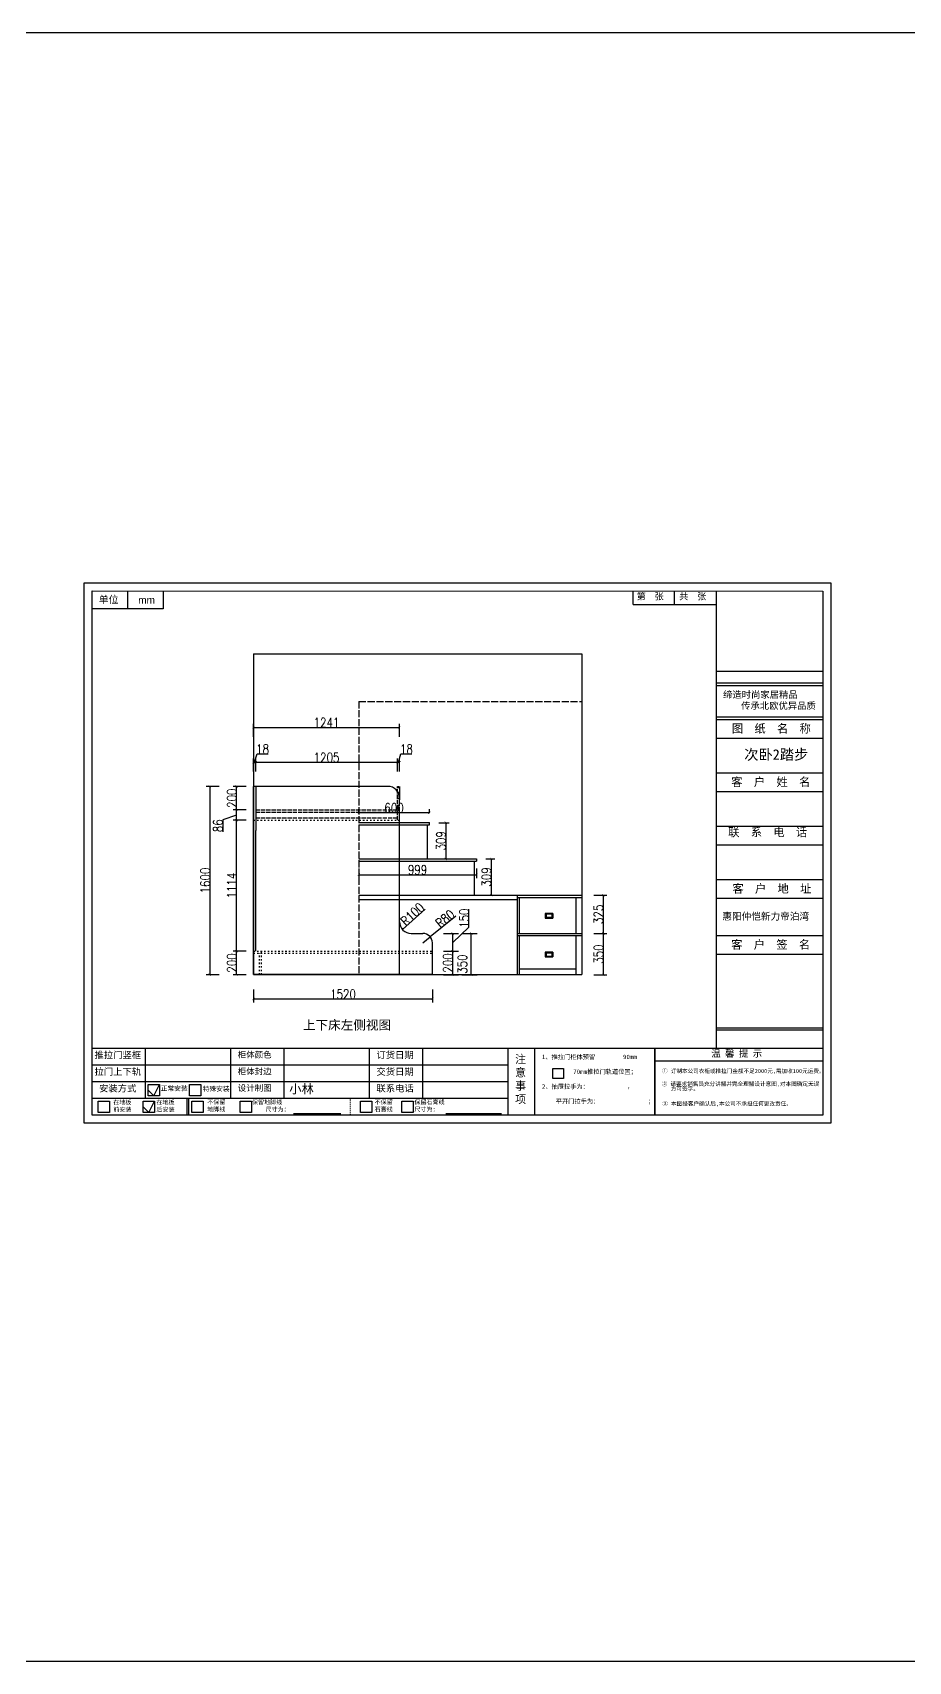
# Model space of a CAD drawing. Header units: millimetres. Extents: x 3255186 to 3429179, y -984851 to -941485.
# Drawn here: x 3399976 to 3407422, y -984851 to -971010 of the extents above; entities that cross this region are included whole.
import ezdxf

# ---------------------------------------------------------------- set-up
doc = ezdxf.new("R2010")
doc.units = ezdxf.units.MM
doc.header["$PDMODE"] = 35
doc.linetypes.add('ACAD_ISO02W100', pattern=[15, 12, -3])
doc.linetypes.add('ACAD_ISO03W100', pattern=[30, 12, -18])
doc.layers.add('块', color=7, linetype='Continuous', lineweight=30)
doc.styles.add('CHINESE', font='', dxfattribs={"width": 0.8})
doc.styles.add('DIM_FONT', font='SIMPLEX.shx', dxfattribs={"width": 0.8})
doc.styles.add('ROMANS', font='romans')
doc.styles.get("Standard").update_dxf_attribs({"font": 'acaderef.shx', "bigfont": 'bigfont.shx'})
doc.styles.add('新宋体', font='', dxfattribs={"height": 80})
doc.styles.add('标注用字体', font='', dxfattribs={"height": 70})
doc.styles.get('CHINESE').set_extended_font_data('PMingLiU')
doc.styles.get('新宋体').set_extended_font_data('NSimSun')
doc.styles.get('标注用字体').set_extended_font_data('FangSong_GB2312')
doc.dimstyles.new('ISO-25', dxfattribs={"dimtxt": 80, "dimasz": 20, "dimexe": 30, "dimexo": 80, "dimtad": 1, "dimdec": 0, "dimtxsty": 'DIM_FONT', "dimblk": 'ARCHTICK', "dimcen": 2.5, "dimadec": 0, "dimazin": 0, "dimtfac": 1, "dimtdec": 0, "dimtmove": 1, "dimatfit": 3, "dimfxl": 80, "dimfxlon": 1, "dimarcsym": 0})
doc.dimstyles.get("Standard").update_dxf_attribs({"dimscale": 100, "dimtxt": 3, "dimasz": 2, "dimexe": 1, "dimexo": 0, "dimgap": 1, "dimtad": 1, "dimdec": 0, "dimdsep": 46, "dimtxsty": 'CHINESE', "dimblk1": 'OBLIQUE', "dimblk2": 'OBLIQUE', "dimsah": 1, "dimcen": 0, "dimdle": 1, "dimclrd": 256, "dimclre": 256, "dimclrt": 256, "dimadec": 0, "dimazin": 0, "dimtfac": 1, "dimtdec": 0, "dimtix": 1, "dimtmove": 2, "dimatfit": 3, "dimldrblk": 'OBLIQUE', "dimfxl": 1, "dimtolj": 1, "dimtzin": 0, "dimarcsym": 0})
pattern_1 = [(45, (1305.171, -13759.847), (-2.245064, 2.245064), []), (45, (1305.171, -13758.2594), (-2.245064, 2.245064), [])]

# ---------------------------------------------------------------- blocks, each defined once
blk = doc.blocks.new('_ArchTick')
at = {"color": 0, "linetype": 'ByBlock', "const_width": 0.15}
blk.add_lwpolyline([(-0.5, -0.5), (0.5, 0.5)], dxfattribs=at)
blk = doc.blocks.new('*D849')
at = {"color": 0, "lineweight": -2, "ltscale": 5}
for p, q in [((3404748, -978666), (3404858, -978666)), ((3404828, -978666), (3404828, -979016)), ((3404748, -979016), (3404858, -979016))]:
    blk.add_line(p, q, dxfattribs=at)
at = {"layer": 'Defpoints', "color": 0, "ltscale": 5}
for p in [(3404646, -978666), (3404646, -979016), (3404828, -979016)]:
    blk.add_point(p, dxfattribs=at)
at = {"color": 0, "lineweight": -2, "ltscale": 5, "xscale": 20, "yscale": 20, "zscale": 20}
for p, rotation in [((3404828, -978666), 90), ((3404828, -979016), 270)]:
    blk.add_blockref('_ArchTick', p, dxfattribs=dict(at, rotation=rotation))
at = {"color": 0, "ltscale": 5, "insert": (3404787, -978841), "char_height": 80, "attachment_point": 5, "rotation": 90, "style": 'DIM_FONT'}
blk.add_mtext('350', dxfattribs=at)
blk = doc.blocks.new('*D850')
at = {"color": 0, "lineweight": -2, "ltscale": 5}
for p, q in [((3404747, -978341), (3404857, -978341)), ((3404827, -978341), (3404827, -978666)), ((3404747, -978666), (3404857, -978666))]:
    blk.add_line(p, q, dxfattribs=at)
at = {"layer": 'Defpoints', "color": 0, "ltscale": 5}
for p in [(3404646, -978341), (3404646, -978666), (3404827, -978666)]:
    blk.add_point(p, dxfattribs=at)
at = {"color": 0, "lineweight": -2, "ltscale": 5, "xscale": 20, "yscale": 20, "zscale": 20}
for p, rotation in [((3404827, -978341), 90), ((3404827, -978666), 270)]:
    blk.add_blockref('_ArchTick', p, dxfattribs=dict(at, rotation=rotation))
at = {"color": 0, "ltscale": 5, "insert": (3404786, -978503), "char_height": 80, "attachment_point": 5, "rotation": 90, "style": 'DIM_FONT'}
blk.add_mtext('325', dxfattribs=at)
blk = doc.blocks.new('*D851')
at = {"color": 0, "lineweight": -2, "ltscale": 5}
for p, q in [((3403429, -977724), (3403519, -977724)), ((3403489, -977724), (3403489, -978032)), ((3403429, -978032), (3403519, -978032))]:
    blk.add_line(p, q, dxfattribs=at)
at = {"layer": 'Defpoints', "color": 0, "ltscale": 5}
for p in [(3403349, -977724), (3403349, -978032), (3403489, -978032)]:
    blk.add_point(p, dxfattribs=at)
at = {"color": 0, "lineweight": -2, "ltscale": 5, "xscale": 20, "yscale": 20, "zscale": 20}
for p, rotation in [((3403489, -977724), 90), ((3403489, -978032), 270)]:
    blk.add_blockref('_ArchTick', p, dxfattribs=dict(at, rotation=rotation))
at = {"color": 0, "ltscale": 5, "insert": (3403448, -977878), "char_height": 80, "attachment_point": 5, "rotation": 90, "style": 'DIM_FONT'}
blk.add_mtext('309', dxfattribs=at)
blk = doc.blocks.new('*D853')
at = {"color": 0, "lineweight": -2, "ltscale": 5}
for p, q in [((3403829, -978032), (3403905, -978032)), ((3403875, -978032), (3403875, -978341)), ((3403829, -978341), (3403905, -978341))]:
    blk.add_line(p, q, dxfattribs=at)
at = {"layer": 'Defpoints', "color": 0, "ltscale": 5}
for p in [(3403749, -978032), (3403749, -978341), (3403875, -978341)]:
    blk.add_point(p, dxfattribs=at)
at = {"color": 0, "lineweight": -2, "ltscale": 5, "xscale": 20, "yscale": 20, "zscale": 20}
for p, rotation in [((3403875, -978032), 90), ((3403875, -978341), 270)]:
    blk.add_blockref('_ArchTick', p, dxfattribs=dict(at, rotation=rotation))
at = {"color": 0, "ltscale": 5, "insert": (3403834, -978186), "char_height": 80, "attachment_point": 5, "rotation": 90, "style": 'DIM_FONT'}
blk.add_mtext('309', dxfattribs=at)
blk = doc.blocks.new('*D854')
at = {"color": 0, "lineweight": -2, "ltscale": 5}
for p, q in [((3402750, -977644), (3402750, -977610)), ((3403349, -977640), (3402750, -977640)), ((3403349, -977644), (3403349, -977610))]:
    blk.add_line(p, q, dxfattribs=at)
at = {"layer": 'Defpoints', "color": 0, "ltscale": 5}
for p in [(3402750, -977640), (3402750, -977724), (3403349, -977724)]:
    blk.add_point(p, dxfattribs=at)
at = {"color": 0, "lineweight": -2, "ltscale": 5, "xscale": 20, "yscale": 20, "zscale": 20, "rotation": 180}
blk.add_blockref('_ArchTick', (3402750, -977640), dxfattribs=at)
at = {"color": 0, "lineweight": -2, "ltscale": 5, "xscale": 20, "yscale": 20, "zscale": 20}
blk.add_blockref('_ArchTick', (3403349, -977640), dxfattribs=at)
at = {"color": 0, "ltscale": 5, "insert": (3403049, -977599), "char_height": 80, "attachment_point": 5, "style": 'DIM_FONT'}
blk.add_mtext('600', dxfattribs=at)
blk = doc.blocks.new('*D856')
at = {"color": 0, "lineweight": -2, "ltscale": 5}
for p, q in [((3402750, -978112), (3402750, -978196)), ((3403749, -978112), (3403749, -978196)), ((3402750, -978166), (3403749, -978166))]:
    blk.add_line(p, q, dxfattribs=at)
at = {"layer": 'Defpoints', "color": 0, "ltscale": 5}
for p in [(3402750, -978032), (3403749, -978032), (3403749, -978166)]:
    blk.add_point(p, dxfattribs=at)
at = {"color": 0, "lineweight": -2, "ltscale": 5, "xscale": 20, "yscale": 20, "zscale": 20, "rotation": 180}
blk.add_blockref('_ArchTick', (3402750, -978166), dxfattribs=at)
at = {"color": 0, "lineweight": -2, "ltscale": 5, "xscale": 20, "yscale": 20, "zscale": 20}
blk.add_blockref('_ArchTick', (3403749, -978166), dxfattribs=at)
at = {"color": 0, "ltscale": 5, "insert": (3403249, -978125), "char_height": 80, "attachment_point": 5, "style": 'DIM_FONT'}
blk.add_mtext('999', dxfattribs=at)
blk = doc.blocks.new('*D857')
at = {"color": 0, "linetype": 'Continuous', "lineweight": -2}
for p, q in [((3403468, -978816), (3403598, -978816)), ((3403548, -979016), (3403548, -978816)), ((3403468, -979016), (3403598, -979016))]:
    blk.add_line(p, q, dxfattribs=at)
at = {"layer": 'Defpoints', "color": 0}
for p in [(3403375, -978816), (3403548, -978816), (3403375, -979016)]:
    blk.add_point(p, dxfattribs=at)
at = {"color": 0, "lineweight": -2, "xscale": 20, "yscale": 20, "zscale": 20}
for p, rotation in [((3403548, -978816), 90), ((3403548, -979016), 270)]:
    blk.add_blockref('_ArchTick', p, dxfattribs=dict(at, rotation=rotation))
at = {"color": 0, "insert": (3403507, -978916), "char_height": 80, "attachment_point": 5, "rotation": 90, "style": 'DIM_FONT'}
blk.add_mtext('200', dxfattribs=at)
blk = doc.blocks.new('*D858')
at = {"color": 0, "linetype": 'Continuous', "lineweight": -2}
for p, q in [((3403686, -978613), (3403686, -978459)), ((3403468, -978666), (3403598, -978666)), ((3403548, -978741), (3403686, -978613)), ((3403548, -978816), (3403548, -978666)), ((3403468, -978816), (3403598, -978816))]:
    blk.add_line(p, q, dxfattribs=at)
at = {"layer": 'Defpoints', "color": 0}
for p in [(3403292, -978666), (3403548, -978666), (3403385, -978816)]:
    blk.add_point(p, dxfattribs=at)
at = {"color": 0, "lineweight": -2, "xscale": 20, "yscale": 20, "zscale": 20}
for p, rotation in [((3403548, -978666), 90), ((3403548, -978816), 270)]:
    blk.add_blockref('_ArchTick', p, dxfattribs=dict(at, rotation=rotation))
at = {"color": 0, "insert": (3403645, -978536), "char_height": 80, "attachment_point": 5, "rotation": 90, "style": 'DIM_FONT'}
blk.add_mtext('150', dxfattribs=at)
blk = doc.blocks.new('*D859')
at = {"color": 0, "linetype": 'Continuous', "lineweight": -2}
for p, q in [((3403626, -978666), (3403756, -978666)), ((3403706, -979016), (3403706, -978666)), ((3403626, -979016), (3403756, -979016))]:
    blk.add_line(p, q, dxfattribs=at)
at = {"layer": 'Defpoints', "color": 0}
for p in [(3403306, -978666), (3403706, -978666), (3403317, -979016)]:
    blk.add_point(p, dxfattribs=at)
at = {"color": 0, "lineweight": -2, "xscale": 20, "yscale": 20, "zscale": 20}
for p, rotation in [((3403706, -978666), 90), ((3403706, -979016), 270)]:
    blk.add_blockref('_ArchTick', p, dxfattribs=dict(at, rotation=rotation))
at = {"color": 0, "insert": (3403630, -978926), "char_height": 80, "attachment_point": 5, "rotation": 90, "style": 'DIM_FONT'}
blk.add_mtext('350', dxfattribs=at)
blk = doc.blocks.new('*D860')
at = {"color": 0, "lineweight": -2, "ltscale": 5}
blk.add_line((3403313, -978458), (3403122, -978633), dxfattribs=at)
at = {"layer": 'Defpoints', "color": 0, "ltscale": 5}
for p in [(3403196, -978566), (3403122, -978633)]:
    blk.add_point(p, dxfattribs=at)
at = {"color": 0, "lineweight": -2, "ltscale": 5, "xscale": 20, "yscale": 20, "zscale": 20, "rotation": 222.4160656730753}
blk.add_blockref('_ArchTick', (3403122, -978633), dxfattribs=at)
at = {"color": 0, "ltscale": 5, "insert": (3403205, -978502), "char_height": 80, "attachment_point": 5, "rotation": 42.4161, "style": 'DIM_FONT'}
blk.add_mtext('R100', dxfattribs=at)
blk = doc.blocks.new('*D861')
at = {"color": 0, "lineweight": -2, "ltscale": 5}
for p in [(3403575, -978519), (3403295, -978746)]:
    blk.add_line(p, (3403357, -978695), dxfattribs=at)
at = {"layer": 'Defpoints', "color": 0, "ltscale": 5}
for p in [(3403357, -978695), (3403295, -978746)]:
    blk.add_point(p, dxfattribs=at)
at = {"color": 0, "lineweight": -2, "ltscale": 5, "xscale": 20, "yscale": 20, "zscale": 20, "rotation": 219.014836825962}
blk.add_blockref('_ArchTick', (3403357, -978695), dxfattribs=at)
at = {"color": 0, "ltscale": 5, "insert": (3403483, -978540), "char_height": 80, "attachment_point": 5, "rotation": 39.0148, "style": 'DIM_FONT'}
blk.add_mtext('R80', dxfattribs=at)
blk = doc.blocks.new('*D862')
at = {"color": 0, "lineweight": -2, "ltscale": 5}
for p, q in [((3401791, -978816), (3401681, -978816)), ((3401711, -979016), (3401711, -978816)), ((3401791, -979016), (3401681, -979016))]:
    blk.add_line(p, q, dxfattribs=at)
at = {"layer": 'Defpoints', "color": 0, "ltscale": 5}
for p in [(3401711, -978816), (3402214, -978816), (3402214, -979016)]:
    blk.add_point(p, dxfattribs=at)
at = {"color": 0, "lineweight": -2, "ltscale": 5, "xscale": 20, "yscale": 20, "zscale": 20}
for p, rotation in [((3401711, -978816), 90), ((3401711, -979016), 270)]:
    blk.add_blockref('_ArchTick', p, dxfattribs=dict(at, rotation=rotation))
at = {"color": 0, "ltscale": 5, "insert": (3401670, -978916), "char_height": 80, "attachment_point": 5, "rotation": 90, "style": 'DIM_FONT'}
blk.add_mtext('200', dxfattribs=at)
blk = doc.blocks.new('*D863')
at = {"color": 0, "lineweight": -2, "ltscale": 5}
for p, q in [((3401791, -977702), (3401681, -977702)), ((3401711, -978816), (3401711, -977702)), ((3401791, -978816), (3401681, -978816))]:
    blk.add_line(p, q, dxfattribs=at)
at = {"layer": 'Defpoints', "color": 0, "ltscale": 5}
for p in [(3401711, -977702), (3401873, -977702), (3401917, -978816)]:
    blk.add_point(p, dxfattribs=at)
at = {"color": 0, "lineweight": -2, "ltscale": 5, "xscale": 20, "yscale": 20, "zscale": 20}
for p, rotation in [((3401711, -977702), 90), ((3401711, -978816), 270)]:
    blk.add_blockref('_ArchTick', p, dxfattribs=dict(at, rotation=rotation))
at = {"color": 0, "ltscale": 5, "insert": (3401670, -978259), "char_height": 80, "attachment_point": 5, "rotation": 90, "style": 'DIM_FONT'}
blk.add_mtext('1114', dxfattribs=at)
blk = doc.blocks.new('*D864')
at = {"color": 0, "lineweight": -2, "ltscale": 5}
for p, q in [((3401711, -977659), (3401593, -977699)), ((3401593, -977699), (3401593, -977801)), ((3401791, -977616), (3401681, -977616)), ((3401791, -977702), (3401681, -977702)), ((3401711, -977702), (3401711, -977616))]:
    blk.add_line(p, q, dxfattribs=at)
at = {"layer": 'Defpoints', "color": 0, "ltscale": 5}
for p in [(3401711, -977616), (3401873, -977616), (3401873, -977702)]:
    blk.add_point(p, dxfattribs=at)
at = {"color": 0, "lineweight": -2, "ltscale": 5, "xscale": 20, "yscale": 20, "zscale": 20}
for p, rotation in [((3401711, -977616), 90), ((3401711, -977702), 270)]:
    blk.add_blockref('_ArchTick', p, dxfattribs=dict(at, rotation=rotation))
at = {"color": 0, "ltscale": 5, "insert": (3401552, -977750), "char_height": 80, "attachment_point": 5, "rotation": 90, "style": 'DIM_FONT'}
blk.add_mtext('86', dxfattribs=at)
blk = doc.blocks.new('*D865')
at = {"color": 0, "lineweight": -2, "ltscale": 5}
for p, q in [((3401791, -977416), (3401681, -977416)), ((3401711, -977616), (3401711, -977416)), ((3401791, -977616), (3401681, -977616))]:
    blk.add_line(p, q, dxfattribs=at)
at = {"layer": 'Defpoints', "color": 0, "ltscale": 5}
for p in [(3401711, -977416), (3401873, -977416), (3401873, -977616)]:
    blk.add_point(p, dxfattribs=at)
at = {"color": 0, "lineweight": -2, "ltscale": 5, "xscale": 20, "yscale": 20, "zscale": 20}
for p, rotation in [((3401711, -977416), 90), ((3401711, -977616), 270)]:
    blk.add_blockref('_ArchTick', p, dxfattribs=dict(at, rotation=rotation))
at = {"color": 0, "ltscale": 5, "insert": (3401670, -977516), "char_height": 80, "attachment_point": 5, "rotation": 90, "style": 'DIM_FONT'}
blk.add_mtext('200', dxfattribs=at)
blk = doc.blocks.new('*D866')
at = {"color": 0, "lineweight": -2, "ltscale": 5}
for p, q in [((3401855, -977290), (3401855, -977180)), ((3401864, -977210), (3401885, -977139)), ((3401873, -977290), (3401873, -977180)), ((3401885, -977139), (3401978, -977139)), ((3401855, -977210), (3401873, -977210))]:
    blk.add_line(p, q, dxfattribs=at)
at = {"layer": 'Defpoints', "color": 0, "ltscale": 5}
for p in [(3401873, -977210), (3401855, -977456), (3401873, -977466)]:
    blk.add_point(p, dxfattribs=at)
at = {"color": 0, "lineweight": -2, "ltscale": 5, "xscale": 20, "yscale": 20, "zscale": 20, "rotation": 180}
blk.add_blockref('_ArchTick', (3401855, -977210), dxfattribs=at)
at = {"color": 0, "lineweight": -2, "ltscale": 5, "xscale": 20, "yscale": 20, "zscale": 20}
blk.add_blockref('_ArchTick', (3401873, -977210), dxfattribs=at)
at = {"color": 0, "ltscale": 5, "insert": (3401931, -977099), "char_height": 80, "attachment_point": 5, "style": 'DIM_FONT'}
blk.add_mtext('18', dxfattribs=at)
blk = doc.blocks.new('*D867')
at = {"color": 0, "lineweight": -2, "ltscale": 5}
for p, q in [((3401873, -977290), (3401873, -977180)), ((3403078, -977290), (3403078, -977180)), ((3401873, -977210), (3403078, -977210))]:
    blk.add_line(p, q, dxfattribs=at)
at = {"layer": 'Defpoints', "color": 0, "ltscale": 5}
for p in [(3403078, -977210), (3403078, -977416), (3401873, -977466)]:
    blk.add_point(p, dxfattribs=at)
at = {"color": 0, "lineweight": -2, "ltscale": 5, "xscale": 20, "yscale": 20, "zscale": 20, "rotation": 180}
blk.add_blockref('_ArchTick', (3401873, -977210), dxfattribs=at)
at = {"color": 0, "lineweight": -2, "ltscale": 5, "xscale": 20, "yscale": 20, "zscale": 20}
blk.add_blockref('_ArchTick', (3403078, -977210), dxfattribs=at)
at = {"color": 0, "ltscale": 5, "insert": (3402475, -977170), "char_height": 80, "attachment_point": 5, "style": 'DIM_FONT'}
blk.add_mtext('1205', dxfattribs=at)
blk = doc.blocks.new('*D868')
at = {"color": 0, "lineweight": -2, "ltscale": 5}
for p, q in [((3403078, -977290), (3403078, -977180)), ((3403087, -977210), (3403108, -977139)), ((3403096, -977290), (3403096, -977180)), ((3403108, -977139), (3403201, -977139)), ((3403078, -977210), (3403096, -977210))]:
    blk.add_line(p, q, dxfattribs=at)
at = {"layer": 'Defpoints', "color": 0, "ltscale": 5}
for p in [(3403096, -977210), (3403078, -977416), (3403096, -977416)]:
    blk.add_point(p, dxfattribs=at)
at = {"color": 0, "lineweight": -2, "ltscale": 5, "xscale": 20, "yscale": 20, "zscale": 20, "rotation": 180}
blk.add_blockref('_ArchTick', (3403078, -977210), dxfattribs=at)
at = {"color": 0, "lineweight": -2, "ltscale": 5, "xscale": 20, "yscale": 20, "zscale": 20}
blk.add_blockref('_ArchTick', (3403096, -977210), dxfattribs=at)
at = {"color": 0, "ltscale": 5, "insert": (3403154, -977099), "char_height": 80, "attachment_point": 5, "style": 'DIM_FONT'}
blk.add_mtext('18', dxfattribs=at)
blk = doc.blocks.new('*D869')
at = {"color": 0, "lineweight": -2, "ltscale": 5}
for p, q in [((3401855, -979142), (3401855, -979252)), ((3401855, -979222), (3403375, -979222)), ((3403375, -979142), (3403375, -979252))]:
    blk.add_line(p, q, dxfattribs=at)
at = {"layer": 'Defpoints', "color": 0, "ltscale": 5}
for p in [(3401855, -979016), (3403375, -979016), (3403375, -979222)]:
    blk.add_point(p, dxfattribs=at)
at = {"color": 0, "lineweight": -2, "ltscale": 5, "xscale": 20, "yscale": 20, "zscale": 20, "rotation": 180}
blk.add_blockref('_ArchTick', (3401855, -979222), dxfattribs=at)
at = {"color": 0, "lineweight": -2, "ltscale": 5, "xscale": 20, "yscale": 20, "zscale": 20}
blk.add_blockref('_ArchTick', (3403375, -979222), dxfattribs=at)
at = {"color": 0, "ltscale": 5, "insert": (3402615, -979181), "char_height": 80, "attachment_point": 5, "style": 'DIM_FONT'}
blk.add_mtext('1520', dxfattribs=at)
blk = doc.blocks.new('*D870')
at = {"color": 0, "lineweight": -2, "ltscale": 5}
for p, q in [((3401563, -977416), (3401453, -977416)), ((3401483, -977416), (3401483, -979016)), ((3401563, -979016), (3401453, -979016))]:
    blk.add_line(p, q, dxfattribs=at)
at = {"layer": 'Defpoints', "color": 0, "ltscale": 5}
for p in [(3401855, -977416), (3401483, -979016), (3401855, -979016)]:
    blk.add_point(p, dxfattribs=at)
at = {"color": 0, "lineweight": -2, "ltscale": 5, "xscale": 20, "yscale": 20, "zscale": 20}
for p, rotation in [((3401483, -977416), 90), ((3401483, -979016), 270)]:
    blk.add_blockref('_ArchTick', p, dxfattribs=dict(at, rotation=rotation))
at = {"color": 0, "ltscale": 5, "insert": (3401443, -978216), "char_height": 80, "attachment_point": 5, "rotation": 90, "style": 'DIM_FONT'}
blk.add_mtext('1600', dxfattribs=at)
blk = doc.blocks.new('*D871')
at = {"color": 0, "lineweight": -2, "ltscale": 5}
for p, q in [((3401855, -976994), (3401855, -976884)), ((3403096, -976994), (3403096, -976884)), ((3401855, -976914), (3403096, -976914))]:
    blk.add_line(p, q, dxfattribs=at)
at = {"layer": 'Defpoints', "color": 0, "ltscale": 5}
for p in [(3403096, -976914), (3401855, -977702), (3403096, -977702)]:
    blk.add_point(p, dxfattribs=at)
at = {"color": 0, "lineweight": -2, "ltscale": 5, "xscale": 20, "yscale": 20, "zscale": 20, "rotation": 180}
blk.add_blockref('_ArchTick', (3401855, -976914), dxfattribs=at)
at = {"color": 0, "lineweight": -2, "ltscale": 5, "xscale": 20, "yscale": 20, "zscale": 20}
blk.add_blockref('_ArchTick', (3403096, -976914), dxfattribs=at)
at = {"color": 0, "ltscale": 5, "insert": (3402475, -976873), "char_height": 80, "attachment_point": 5, "style": 'DIM_FONT'}
blk.add_mtext('1241', dxfattribs=at)
blk = doc.blocks.new('衣柜内拉手')
h = blk.add_hatch()
h.set_pattern_fill('STEEL', color=256, style=0)
h.set_pattern_definition(pattern_1)
h.paths.add_polyline_path([(-30, 0), (-40, 0), (-40, -50), (-30, -50)])
h = blk.add_hatch()
h.set_pattern_fill('STEEL', color=256, style=0)
h.set_pattern_definition(pattern_1)
h.paths.add_polyline_path([(40, 0), (30, 0), (30, -50), (40, -50)])
for p, q in [((-40, 0), (40, 0)), ((-40, 0), (-40, -50)), ((-30, 0), (-30, -50)), ((30, 0), (30, -50)), ((40, 0), (40, -50)), ((40, -50), (-40, -50))]:
    blk.add_line(p, q)
for centre, start, end in [((0, -258), 83.1787, 96.8213), ((0, 208), 263.1787, 276.8213)]:
    blk.add_arc(centre, 253, start, end)
blk = doc.blocks.new('M')
for p, q in [((7224, 24106), (7224, 32333)), ((7224, 32333), (18599, 32332)), ((18599, 32332), (18599, 24106)), ((7346, 24228), (7345, 32211)), ((7345, 32211), (18477, 32210)), ((7886, 31941), (7886, 32211)), ((8426, 32211), (8426, 31941)), ((15589, 32004), (15589, 32211)), ((15589, 32004), (16852, 32004)), ((16220, 32004), (16220, 32211)), ((16852, 32210), (16852, 25243)), ((18477, 32210), (18477, 24228)), ((8426, 31941), (7345, 31941)), ((16852, 30991), (18477, 30991)), ((16852, 30810), (18477, 30810)), ((16852, 30770), (18477, 30770)), ((16852, 30294), (18477, 30294)), ((16852, 30253), (18477, 30253)), ((16852, 29969), (18477, 29969)), ((16852, 29440), (18477, 29440)), ((16852, 29156), (18477, 29156)), ((16852, 28628), (18477, 28628)), ((16852, 28343), (18477, 28343)), ((16852, 27815), (18477, 27815)), ((16852, 27531), (18477, 27531)), ((16852, 26962), (18477, 26962)), ((16852, 26677), (18477, 26677)), ((16852, 25557), (18477, 25557)), ((16852, 25527), (18477, 25527)), ((18477, 25243), (7346, 25243)), ((8159, 24482), (8159, 25243)), ((9459, 24482), (9459, 25243)), ((10272, 24482), (10272, 25243)), ((11572, 24482), (11572, 25243)), ((12385, 24482), (12385, 25243)), ((13685, 24228), (13685, 25243)), ((14091, 24228), (14091, 25243)), ((15913, 25243), (15913, 24232)), ((15916, 25243), (15916, 24232)), ((13685, 24989), (7346, 24989)), ((18477, 25050), (15913, 25050)), ((13685, 24736), (7346, 24736)), ((13685, 24482), (7346, 24482)), ((8792, 24228), (8792, 24482)), ((8819, 24228), (8819, 24482)), ((18599, 24106), (7224, 24106)), ((18477, 24228), (7346, 24228)), ((10414, 24254), (11133, 24254)), ((12734, 24254), (13581, 24254))]:
    blk.add_line(p, q)
at = {"color": 0, "ltscale": 5}
for p, q in [((8199, 24608), (8286, 24520)), ((8286, 24520), (8372, 24696)), ((8121, 24354), (8207, 24266)), ((8207, 24266), (8294, 24442))]:
    blk.add_line(p, q, dxfattribs=at)
at = {"linetype": 'ACAD_ISO03W100'}
blk.add_line((11279, 24228), (11279, 24482), dxfattribs=at)
at = {"lineweight": 25}
for points in [[(7434, 24442), (7607, 24442), (7607, 24266), (7434, 24266)], [(8120, 24442), (8293, 24442), (8293, 24266), (8120, 24266)], [(8861, 24442), (9034, 24442), (9034, 24266), (8861, 24266)], [(9601, 24442), (9774, 24442), (9774, 24266), (9601, 24266)], [(11433, 24442), (11606, 24442), (11606, 24266), (11433, 24266)], [(12062, 24442), (12235, 24442), (12235, 24266), (12062, 24266)]]:
    blk.add_lwpolyline(points, close=True, dxfattribs=at)
at = {"layer": '块'}
blk.add_lwpolyline([(14364, 24939), (14524, 24939), (14524, 24783), (14364, 24783)], close=True, dxfattribs=at)
at = {"layer": '块', "lineweight": 25}
for points in [[(8199, 24696), (8372, 24696), (8372, 24520), (8199, 24520)], [(8828, 24696), (9001, 24696), (9001, 24520), (8828, 24520)]]:
    blk.add_lwpolyline(points, close=True, dxfattribs=at)
at = {"char_height": 109.1, "attachment_point": 5}
for s, insert in [('{\\fSimSun|b0|i0|c134|p54;单位}', (7596, 32074)), ('{\\fArial|b0|i0|c0|p32;mm}', (8174, 32074))]:
    blk.add_mtext(s, dxfattribs=dict(at, insert=insert))
at = {"attachment_point": 1}
for s, insert, char_height, width in [('{\\fSimSun|b0|i0|c134|p54;第  张}', (15641, 32177), 99.06, 2286.9), ('{\\fSimSun|b0|i0|c134|p54;共  张}', (16289, 32178), 99.06, 2286.9), ('{\\fSimSun|b0|i0|c134|p2;缔造时尚家居精品\\P    传承北欧优异品质}', (16957, 30683), 101.58, 1676.49), ('{\\fSimSun|b0|i0|c134|p54;推拉门竖框}', (7380, 25194), 101.58, 748), ('{\\fSimSun|b0|i0|c134|p54;订货日期}', (11676, 25194), 101.58, 567.91), ('{\\fSimHei|b0|i0|c134|p2;注意事项}', (13789, 25141), 121.9, 119.08), ('{\\fSimSun|b0|i0|c134|p54;温 馨 提 示}', (16777, 25217), 101.58, 2345.16), ('{\\fSimSun|b0|i0|c134|p54;拉门上下轨}', (7380, 24940), 101.58, 748), ('{\\fSimSun|b0|i0|c134|p54;交货日期}', (11676, 24940), 101.58, 567.91), ('{\\fSimSun|b0|i0|c134|p54;安装方式}', (7450, 24686), 101.58, 567.91), ('{\\fSimSun|b0|i0|c134|p54;正常安装}', (8390, 24672), 73.14, 538.56), ('{\\fSimSun|b0|i0|c134|p54;特殊安装}', (9029, 24665), 73.14, 538.56), ('{\\fSimSun|b0|i0|c134|p54;联系电话}', (11676, 24686), 101.58, 567.91), ('{\\fSimSun|b0|i0|c134|p54;在地板\\P前安装}', (7666, 24456), 65.83, 645.46), ('{\\fSimSun|b0|i0|c134|p54;在地板\\P后安装}', (8324, 24456), 65.83, 645.46), ('{\\fSimSun|b0|i0|c134|p54;不保留\\P地脚线}', (9098, 24460), 65.83, 645.46), ('{\\fSimSun|b0|i0|c134|p54;保留地脚线\\P    尺寸为：}', (9780, 24458), 65.83, 801.54), ('{\\fSimSun|b0|i0|c134|p54;不保留\\P\\fSimSun|b0|i0|c134|p2;石膏线}', (11648, 24460), 65.83, 645.46), ('{\\fSimSun|b0|i0|c134|p54;保留\\fSimSun|b0|i0|c134|p2;石膏线\\P尺寸为:}', (12254, 24460), 65.83, 645.46)]:
    blk.add_mtext(s, dxfattribs=dict(at, insert=insert, char_height=char_height, width=width))
for s, insert, char_height, width, style in [('图  纸  名  称', (17091, 30178), 126.2, 1414.86, '新宋体'), ('客  户  姓  名', (17083, 29365), 126.2, 1414.86, '新宋体'), ('联  系  电  话', (17036, 28600), 126.2, 1756.25, '新宋体'), ('客  户  地  址', (17100, 27740), 126.2, 1414.86, '新宋体'), ('客  户  签  名', (17081, 26887), 126.2, 1414.86, '新宋体'), ('柜体颜色  ', (9563, 25194), 92.1, 1815.91, '新宋体'), ('{\\fSimSun|b0|i0|c134|p2;1、推拉门柜体预留        90mm           \\P       \\P         70mm推拉门轨道位置；\\P\\P2、抽屉拉手为：\\L           \\l，\\P   \\P    平开门拉手为：\\L              \\l；\\P               }', (14197, 25149), 67.72, 4207.93, '标注用字体'), ('{\\fSimSun|b0|i0|c134|p54;柜体封边}', (9563, 24940), 92.1, 1815.91, '新宋体'), ('{\\fSimSun|b0|i0|c134|p54;设计制图}', (9563, 24686), 92.1, 1815.91, '新宋体')]:
    blk.add_mtext(s, dxfattribs=dict(at, insert=insert, char_height=char_height, width=width, style=style))
at = {"char_height": 101.55, "attachment_point": 1, "style": 'ROMANS'}
for s, insert in [('{\\fSimSun|b0|i0|c134|p2;\\H0.8x;     \\H0.75x;    ① 订制本公司衣柜或推拉门金额不足2000元,需加收100元运费。\\P        }', (15519, 24930)), ('{\\fSimSun|b0|i0|c134|p2;\\P\\H0.6x;        \u3000 ② 请要求销售员充分讲解并完全理解设计意图,对本图确定无误}', (15508, 24904)), ('{\\fSimSun|b0|i0|c134|p2;\\P\\H0.6x;\\P           方可签字。}', (15638, 24931)), ('{\\fSimSun|b0|i0|c134|p2;\\P\\H0.6x;           ③ 本图经客户确认后,本公司不承担任何更改责任。}', (15508, 24602))]:
    blk.add_mtext(s, dxfattribs=dict(at, insert=insert))

msp = doc.modelspace()

# ---------------------------------------------------------------- linework, layer by layer
at = {"ltscale": 5}
for p, q in [((3401854.7, -976290.5), (3404645.7, -976290.5)), ((3401854.7, -976290.5), (3401854.7, -979015.5)), ((3404645.7, -976290.5), (3404645.7, -979015.5)), ((3403095.7, -977415.5), (3403095.7, -977530.3)), ((3402749.7, -977723.5), (3403349.3, -977723.5)), ((3403349.3, -977741.5), (3403349.3, -977723.5)), ((3402749.7, -977741.5), (3403349.3, -977741.5)), ((3403329.3, -977741.5), (3403329.3, -978032)), ((3402749.7, -978032), (3403749.2, -978032)), ((3402749.7, -978050), (3403749.2, -978050)), ((3403729.2, -978050), (3403729.2, -978340.5)), ((3403749.2, -978032), (3403749.2, -978050)), ((3402749.7, -978340.5), (3404645.7, -978340.5)), ((3402749.7, -978375.5), (3404095.7, -978375.5)), ((3404095.7, -978340.5), (3404095.7, -979015.5)), ((3404095.7, -978358.5), (3404645.7, -978358.5)), ((3404113.7, -978358.5), (3404113.7, -978665.5)), ((3404595.7, -978358.5), (3404595.7, -978665.5)), ((3404095.7, -978665.5), (3404645.7, -978665.5)), ((3404095.7, -978683.5), (3404645.7, -978683.5)), ((3404113.7, -978683.5), (3404113.7, -979015.5)), ((3404595.7, -978683.5), (3404595.7, -979015.5)), ((3404113.7, -978965.5), (3404595.7, -978965.5)), ((3401854.7, -979015.5), (3404645.7, -979015.5))]:
    msp.add_line(p, q, dxfattribs=at)
at = {"color": 253, "linetype": 'ACAD_ISO02W100', "ltscale": 5}
for q in [(3404645.7, -976693.5), (3402749.7, -979015.5)]:
    msp.add_line((3402749.7, -976693.5), q, dxfattribs=at)
at = {"color": 0}
for p, q in [((3401854.7, -979015.5), (3401854.7, -977415.5)), ((3402995.7, -977415.5), (3401854.7, -977415.5)), ((3403095.7, -977587.5), (3403095.7, -977515.5)), ((3403095.7, -977537.5), (3403095.7, -977521.5)), ((3403095.7, -977537.5), (3403095.7, -977521.5)), ((3403095.7, -979015.5), (3403095.7, -977593.5)), ((3403195.7, -978665.5), (3403294.7, -978665.5)), ((3403374.7, -979015.5), (3403374.7, -978745.5)), ((3403374.7, -978883.5), (3403374.7, -978863.5)), ((3401854.7, -979015.5), (3403374.7, -979015.5))]:
    msp.add_line(p, q, dxfattribs=at)
for p, q in [((3401872.7, -977415.5), (3401872.7, -977791.5)), ((3401854.7, -979015.5), (3401854.7, -977865.5)), ((3401872.7, -978815.5), (3401872.7, -977791.5)), ((3403374.7, -979015.5), (3403374.7, -978803)), ((3403374.7, -979015.5), (3401854.7, -979015.5))]:
    msp.add_line(p, q)
at = {"color": 0, "linetype": 'ACAD_ISO02W100', "ltscale": 3}
for p, q in [((3403077.7, -977701.5), (3403077.7, -977415.5)), ((3401872.7, -977615.5), (3403077.7, -977615.5)), ((3401872.7, -977633.5), (3403077.7, -977633.5)), ((3401872.7, -977683.5), (3403077.7, -977683.5))]:
    msp.add_line(p, q, dxfattribs=at)
at = {"color": 0, "linetype": 'ACAD_ISO03W100'}
for p, q in [((3403077.7, -977415.5), (3403095.7, -977415.5)), ((3403077.7, -977415.5), (3403095.7, -977415.5)), ((3403077.7, -977420.5), (3403095.7, -977420.5)), ((3403077.7, -977425.5), (3403095.7, -977425.5)), ((3403077.7, -977465.5), (3403095.7, -977465.5)), ((3403077.7, -977470.5), (3403095.7, -977470.5)), ((3403077.7, -977515.5), (3403095.7, -977515.5)), ((3401854.7, -977701.5), (3403095.7, -977701.5)), ((3401854.7, -978815.5), (3403374.7, -978815.5)), ((3401854.7, -978833.5), (3403374.7, -978833.5)), ((3401904.7, -979015.5), (3401904.7, -978833.5)), ((3401922.7, -979015.5), (3401922.7, -978815.5))]:
    msp.add_line(p, q, dxfattribs=at)
at = {"color": 6, "ltscale": 5}
msp.add_lwpolyline([(3255185.8, -971010.2), (3429012.1, -971010.2), (3429012.1, -984851.3), (3255185.8, -984851.3)], close=True, dxfattribs=at)
at = {"color": 0}
for centre, radius, start, end in [((3402995.7, -977515.5), 100, 0, 90), ((3403195.7, -978565.5), 100, 180, 270), ((3403294.7, -978745.5), 80, 0, 90)]:
    msp.add_arc(centre, radius, start, end, dxfattribs=at)

# ---------------------------------------------------------------- block references
for name, p, xscale, yscale, zscale in [('M', (3396384.7, -993726.7), 0.5579410635400563, 0.5579410637146793, 0.55794106368), ('衣柜内拉手', (3404366.7, -978494.8), -0.8000000002793968, 0.8000000000465661, 0.8000000000000007), ('衣柜内拉手', (3404366.7, -978824.8), -0.8000000002793968, 0.8000000000465661, 0.8000000000000007)]:
    msp.add_blockref(name, p, dxfattribs=dict(xscale=xscale, yscale=yscale, zscale=zscale))

# ---------------------------------------------------------------- texts
at = {"lineweight": 13, "insert": (3406026.3, -977100.5), "char_height": 88.66, "width": 1799.077, "attachment_point": 1, "style": '新宋体'}
msp.add_mtext('次卧2踏步', dxfattribs=at)
at = {"attachment_point": 1}
for s, insert, char_height, width in [('{\\fSimSun|b0|i0|c134|p2;惠阳仲恺新力帝泊湾}', (3405840.2, -978489.6), 60.086, 1280.429), ('{\\fSimSun|b0|i0|c134|p2;上下床左侧视图}', (3402274.2, -979403.8), 78.541, 1093.933), ('{\\fSimSun|b0|i0|c134|p2;小林}', (3402157.8, -979947.9), 76.609, 1067.024)]:
    msp.add_mtext(s, dxfattribs=dict(at, insert=insert, char_height=char_height, width=width))

# ---------------------------------------------------------------- dimensions: what is measured, and where the dimension line sits
at = {"ltscale": 5}
for base, p1, p2, picture, middle in [((3403095.7, -976913.6), (3401854.7, -977701.5), (3403095.7, -977701.5), '*D871', (3402475.2, -976873)), ((3402749.7, -977639.8), (3403349.3, -977723.5), (3402749.7, -977723.5), '*D854', (3403049.5, -977599.1)), ((3403749.1537, -978166.035), (3402749.6552, -978032.0237), (3403749.1537, -978032.0237), '*D856', (3403249.4044, -978125.41))]:
    dim = msp.add_linear_dim(base=base, p1=p1, p2=p2, dimstyle='ISO-25', dxfattribs=at)
    dim.commit()
    dim.dimension.update_dxf_attribs({"geometry": picture, "text_midpoint": middle})
for base, p1, p2, picture, middle in [((3401872.7, -977210.3), (3401854.7, -977455.9), (3401872.7, -977465.5), '*D866', (3401885.6, -977098.8)), ((3403077.7, -977210.3), (3401872.7, -977465.5), (3403077.7, -977415.5), '*D867', (3402475.2, -977169.7)), ((3403095.7, -977210.3), (3403077.7, -977415.5), (3403095.7, -977415.5), '*D868', (3403108.6, -977098.8)), ((3403374.7, -979221.5), (3401854.7, -979015.5), (3403374.7, -979015.5), '*D869', (3402614.7, -979180.9))]:
    dim = msp.add_linear_dim(base=base, p1=p1, p2=p2, dimstyle='Standard', override={"dimscale": 1, "dimtxt": 80, "dimasz": 20, "dimexe": 30, "dimexo": 80, "dimgap": 0.625, "dimdsep": 44, "dimtxsty": 'DIM_FONT', "dimblk": 'ArchTick', "dimsah": 0, "dimcen": 2.5, "dimdle": 0, "dimclrd": 0, "dimclre": 0, "dimclrt": 0, "dimtix": 0, "dimtmove": 1, "dimfxl": 80, "dimfxlon": 1, "dimtolj": 0, "dimtzin": 8}, dxfattribs=at)
    dim.commit()
    dim.dimension.update_dxf_attribs({"geometry": picture, "text_midpoint": middle})
for base, p1, p2, picture, middle in [((3401483.2, -979015.5), (3401854.7, -977415.5), (3401854.7, -979015.5), '*D870', (3401442.6, -978215.5)), ((3401710.9, -977415.5), (3401872.7, -977615.5), (3401872.7, -977415.5), '*D865', (3401670.3, -977515.5)), ((3401710.9, -977701.5), (3401916.7, -978815.5), (3401872.7, -977701.5), '*D863', (3401670.3, -978258.5)), ((3401710.9, -978815.5), (3402213.9, -979015.5), (3402213.9, -978815.5), '*D862', (3401670.3, -978915.5))]:
    dim = msp.add_linear_dim(base=base, p1=p1, p2=p2, angle=90, dimstyle='Standard', override={"dimscale": 1, "dimtxt": 80, "dimasz": 20, "dimexe": 30, "dimexo": 80, "dimgap": 0.625, "dimdsep": 44, "dimtxsty": 'DIM_FONT', "dimblk": 'ArchTick', "dimsah": 0, "dimcen": 2.5, "dimdle": 0, "dimclrd": 0, "dimclre": 0, "dimclrt": 0, "dimtix": 0, "dimtmove": 1, "dimfxl": 80, "dimfxlon": 1, "dimtolj": 0, "dimtzin": 8}, dxfattribs=at)
    dim.commit()
    dim.dimension.update_dxf_attribs({"geometry": picture, "text_midpoint": middle})
dim = msp.add_linear_dim(base=(3401710.9, -977615.5), p1=(3401872.7, -977701.5), p2=(3401872.7, -977615.5), angle=90, dimstyle='Standard', override={"dimscale": 1, "dimtxt": 80, "dimasz": 20, "dimexe": 30, "dimexo": 80, "dimgap": 0.625, "dimdsep": 44, "dimtxsty": 'DIM_FONT', "dimblk": 'ArchTick', "dimsah": 0, "dimcen": 2.5, "dimdle": 0, "dimclrd": 0, "dimclre": 0, "dimclrt": 0, "dimtix": 0, "dimtmove": 1, "dimfxl": 80, "dimfxlon": 1, "dimtolj": 0, "dimtzin": 8}, dxfattribs=at)
dim.commit()
dim.dimension.update_dxf_attribs({"geometry": '*D864', "text_midpoint": (3401592.6, -977699.5), "dimtype": 160})
for base, p1, p2, picture, middle in [((3403488.9199371, -978032.0237061), (3403349.3173787, -977723.5237061), (3403349.3173787, -978032.0237061), '*D851', (3403448.2949371, -977877.7737061)), ((3403874.7305311, -978340.5237061), (3403749.1537035, -978032.0237061), (3403749.1537035, -978340.5237061), '*D853', (3403834.1055311, -978186.2737061)), ((3404826.7, -978665.5), (3404645.7, -978340.5), (3404645.7, -978665.5), '*D850', (3404786.1, -978503)), ((3404827.9, -979015.5), (3404645.7, -978665.5), (3404645.7, -979015.5), '*D849', (3404787.3, -978840.5))]:
    dim = msp.add_linear_dim(base=base, p1=p1, p2=p2, angle=90, dimstyle='ISO-25', dxfattribs=at)
    dim.commit()
    dim.dimension.update_dxf_attribs({"geometry": picture, "text_midpoint": middle})
for center, mpoint, picture, middle in [((3403195.7, -978565.5), (3403121.8, -978633), '*D860', (3403232.8, -978531.6)), ((3403294.7, -978745.5), (3403356.8, -978695.2), '*D861', (3403509, -978571.9))]:
    dim = msp.add_radius_dim(center=center, mpoint=mpoint, dimstyle='Standard', override={"dimscale": 1, "dimtxt": 80, "dimasz": 20, "dimexe": 30, "dimexo": 80, "dimgap": 0.625, "dimdsep": 44, "dimtxsty": 'DIM_FONT', "dimblk": 'ArchTick', "dimsah": 0, "dimcen": 2.5, "dimdle": 0, "dimclrd": 0, "dimclre": 0, "dimclrt": 0, "dimtix": 0, "dimtmove": 1, "dimfxl": 80, "dimfxlon": 1, "dimtolj": 0, "dimtzin": 8}, dxfattribs=at)
    dim.commit()
    dim.dimension.update_dxf_attribs({"geometry": picture, "text_midpoint": middle, "dimtype": 164})
for base, p1, p2, picture, middle in [((3403547.5, -978665.5), (3403384.7, -978815.5), (3403291.7, -978665.5), '*D858', (3403685.5, -978611.9)), ((3403706.2, -978665.5), (3403317.4, -979015.5), (3403305.8, -978665.5), '*D859', (3403670.6, -978925.5))]:
    dim = msp.add_linear_dim(base=base, p1=p1, p2=p2, angle=90, dimstyle='ISO-25', override={"dimexe": 50, "dimexo": 60, "dimarcsym": 1})
    dim.commit()
    dim.dimension.update_dxf_attribs({"geometry": picture, "text_midpoint": middle, "dimtype": 160})
dim = msp.add_linear_dim(base=(3403547.5, -978815.5), p1=(3403374.7, -979015.5), p2=(3403374.7, -978815.5), angle=90, dimstyle='ISO-25', override={"dimexe": 50, "dimexo": 60, "dimarcsym": 1})
dim.commit()
dim.dimension.update_dxf_attribs({"geometry": '*D857', "text_midpoint": (3403506.9, -978915.5)})

doc.saveas('drawing.dxf')
